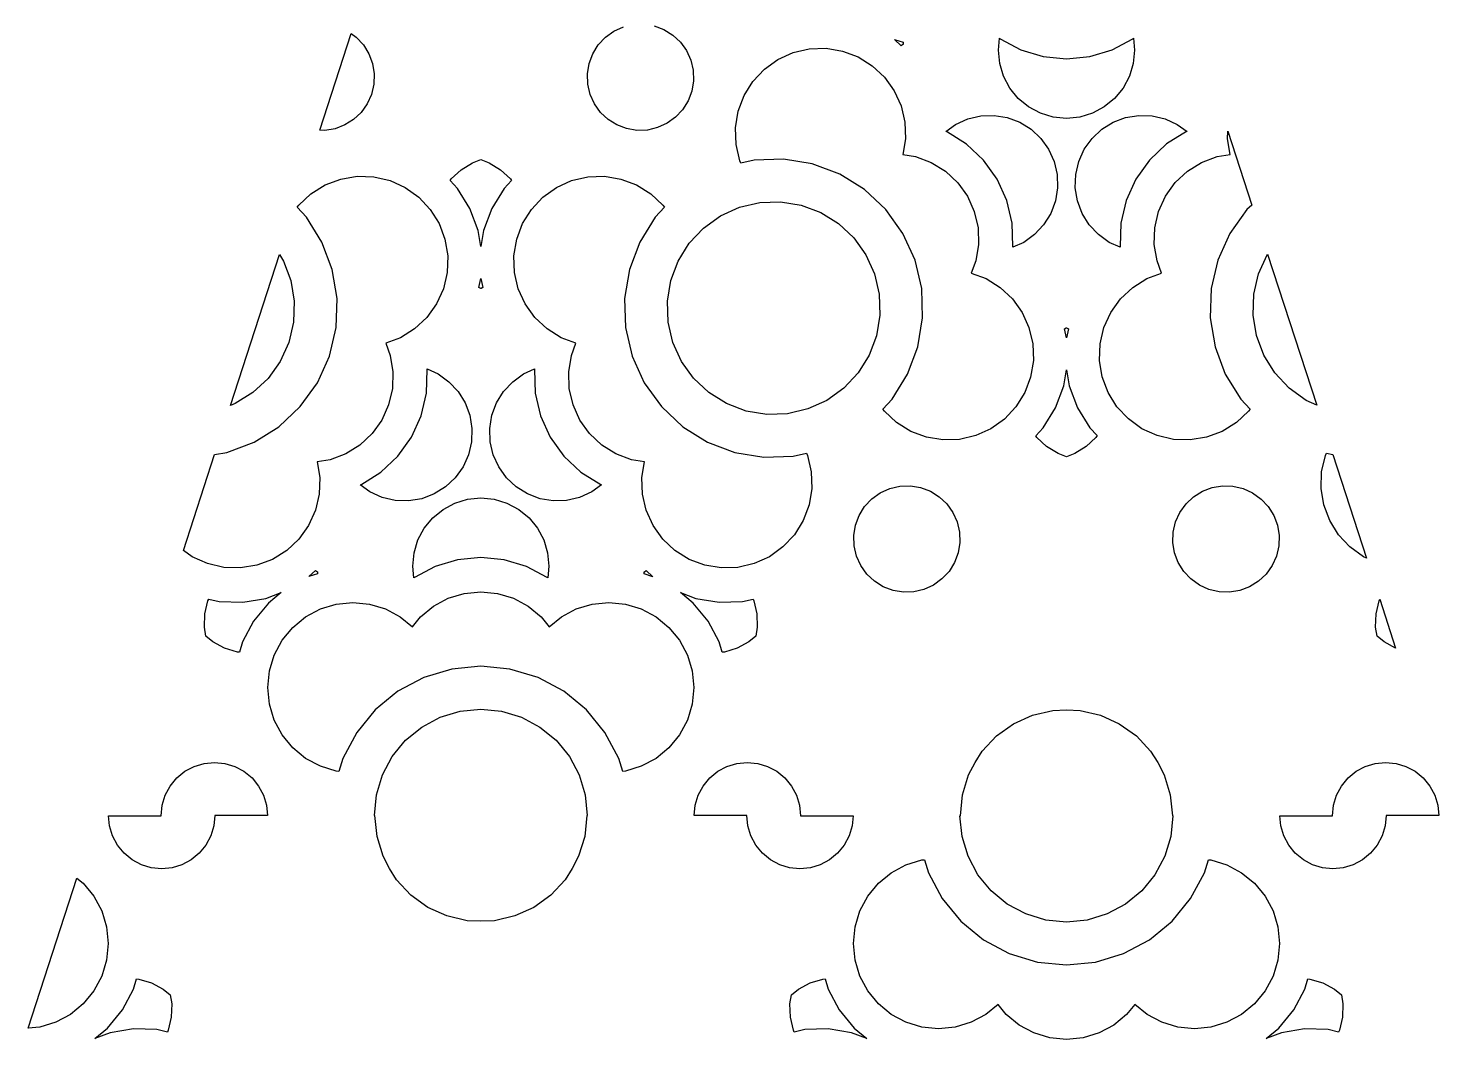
# Model space of a CAD drawing. Header units: metres. Extents: x -75 to 75, y 0 to 231.
# Drawn here: x -24.19 to 21.58, y 117.22 to 149.99 of the extents above; entities that cross this region are included whole.
import ezdxf

# ---------------------------------------------------------------- set-up
doc = ezdxf.new("R2010")
doc.units = ezdxf.units.M

msp = doc.modelspace()

# ---------------------------------------------------------------- linework, layer by layer
for p, q in [((-14.7237, 146.679), (-13.706, 149.811)), ((-13.706, 149.811), (-13.5397, 149.692)), ((-13.5397, 149.692), (-13.3083, 149.445)), ((-5.69107, 149.445), (-5.45972, 149.692)), ((-5.45972, 149.692), (-5.1814, 149.891)), ((-5.1814, 149.891), (-4.87582, 150.029)), ((-3.87503, 150.062), (-3.55844, 149.942)), ((-3.55844, 149.942), (-3.27084, 149.763)), ((-3.27084, 149.763), (-3.02383, 149.532)), ((7.29083, 149.272), (7.3291, 149.659)), ((7.3291, 149.659), (7.34592, 149.645)), ((11.6535, 149.645), (11.6703, 149.659)), ((11.6703, 149.659), (11.7086, 149.271)), ((-13.3083, 149.445), (-13.1298, 149.158)), ((-5.86966, 149.158), (-5.69107, 149.445)), ((-3.02383, 149.532), (-2.82785, 149.258)), ((-2.82785, 149.258), (-2.68811, 148.95)), ((0.63144, 149.193), (1.15735, 149.315)), ((1.15735, 149.315), (1.70065, 149.334)), ((1.70065, 149.334), (2.23352, 149.245)), ((2.23352, 149.245), (2.74088, 149.055)), ((3.91678, 149.617), (4.20322, 149.53)), ((4.13654, 149.412), (3.91678, 149.617)), ((4.19452, 149.455), (4.13654, 149.412)), ((4.19742, 149.463), (4.19452, 149.455)), ((4.20322, 149.53), (4.19742, 149.463)), ((7.33374, 148.841), (7.29083, 149.272)), ((7.34592, 149.645), (8.0162, 149.286)), ((8.0162, 149.286), (8.7439, 149.066)), ((10.2555, 149.066), (10.9832, 149.286)), ((10.9832, 149.286), (11.6535, 149.645)), ((11.7086, 149.271), (11.6663, 148.841)), ((-13.1298, 149.158), (-13.0103, 148.841)), ((-13.0103, 148.841), (-12.9558, 148.508)), ((-6.04419, 148.508), (-5.98911, 148.841)), ((-5.98911, 148.841), (-5.86966, 149.158)), ((-2.68811, 148.95), (-2.61215, 148.621)), ((-0.30209, 148.654), (0.13742, 148.969)), ((0.13742, 148.969), (0.63144, 149.193)), ((2.74088, 149.055), (3.20184, 148.768)), ((3.20184, 148.768), (3.59613, 148.398)), ((7.4584, 148.427), (7.33374, 148.841)), ((8.7439, 149.066), (9.5, 148.991)), ((9.5, 148.991), (10.2555, 149.066)), ((11.6663, 148.841), (11.541, 148.427)), ((-12.9558, 148.508), (-12.9668, 148.169)), ((-6.03201, 148.17), (-6.04419, 148.508)), ((-2.59998, 148.282), (-2.65506, 147.948)), ((-2.61215, 148.621), (-2.59998, 148.282)), ((-0.67261, 148.259), (-0.30209, 148.654)), ((3.59613, 148.398), (3.91156, 147.959)), ((7.66251, 148.044), (7.4584, 148.427)), ((11.541, 148.427), (11.3363, 148.044)), ((-13.0434, 147.841), (-13.1831, 147.533)), ((-12.9668, 148.169), (-13.0434, 147.841)), ((-5.95605, 147.841), (-6.03201, 148.17)), ((-5.81631, 147.533), (-5.95605, 147.841)), ((-2.65506, 147.948), (-2.77451, 147.632)), ((-0.95789, 147.799), (-0.67261, 148.259)), ((3.91156, 147.959), (4.1348, 147.465)), ((7.93735, 147.709), (7.66251, 148.044)), ((11.3363, 148.044), (11.0615, 147.709)), ((-13.1831, 147.533), (-13.3802, 147.257)), ((-5.62033, 147.258), (-5.81631, 147.533)), ((-2.77451, 147.632), (-2.95367, 147.344)), ((-1.14865, 147.292), (-0.95789, 147.799)), ((4.1348, 147.465), (4.2583, 146.938)), ((8.27191, 147.435), (7.93735, 147.709)), ((8.6546, 147.23), (8.27191, 147.435)), ((10.7275, 147.435), (10.3448, 147.23)), ((11.0615, 147.709), (10.7275, 147.435)), ((-13.6267, 147.027), (-13.9143, 146.848)), ((-13.3802, 147.257), (-13.6267, 147.027)), ((-5.37332, 147.027), (-5.62033, 147.258)), ((-5.08572, 146.848), (-5.37332, 147.027)), ((-3.18445, 147.098), (-3.45871, 146.902)), ((-2.95367, 147.344), (-3.18445, 147.098)), ((-1.23737, 146.758), (-1.14865, 147.292)), ((4.2583, 146.938), (4.27628, 146.396)), ((5.90329, 146.867), (6.29816, 147.046)), ((6.29816, 147.046), (6.71854, 147.145)), ((6.71854, 147.145), (7.15225, 147.16)), ((7.15225, 147.16), (7.57959, 147.089)), ((7.57959, 147.089), (7.98489, 146.936)), ((7.98489, 146.936), (8.35309, 146.707)), ((9.0686, 147.105), (8.6546, 147.23)), ((9.5, 147.063), (9.0686, 147.105)), ((9.93082, 147.105), (9.5, 147.063)), ((10.3448, 147.23), (9.93082, 147.105)), ((10.6463, 146.707), (11.0151, 146.936)), ((11.0151, 146.936), (11.4198, 147.09)), ((11.4198, 147.09), (11.8472, 147.159)), ((11.8472, 147.159), (12.2809, 147.146)), ((12.2809, 147.146), (12.7013, 147.047)), ((12.7013, 147.047), (13.0967, 146.868)), ((-14.5643, 146.674), (-14.7237, 146.679)), ((-14.2309, 146.728), (-14.5643, 146.674)), ((-13.9143, 146.848), (-14.2309, 146.728)), ((-4.76913, 146.729), (-5.08572, 146.848)), ((-4.43573, 146.673), (-4.76913, 146.729)), ((-4.09653, 146.685), (-4.43573, 146.673)), ((-3.76834, 146.762), (-4.09653, 146.685)), ((-3.45871, 146.902), (-3.76834, 146.762)), ((-1.21881, 146.216), (-1.23737, 146.758)), ((5.5867, 146.641), (5.90329, 146.867)), ((5.60815, 146.633), (5.5867, 146.641)), ((6.25351, 146.231), (5.60815, 146.633)), ((8.35309, 146.707), (8.6691, 146.411)), ((10.3303, 146.411), (10.6463, 146.707)), ((13.3918, 146.634), (12.7465, 146.232)), ((13.0967, 146.868), (13.4133, 146.642)), ((13.4133, 146.642), (13.3918, 146.634)), ((14.7243, 146.397), (14.7322, 146.652)), ((14.7322, 146.652), (15.513, 144.249)), ((-1.09647, 145.69), (-1.21881, 146.216)), ((4.27628, 146.396), (4.1922, 145.893)), ((6.80783, 145.712), (6.25351, 146.231)), ((8.6691, 146.411), (8.92075, 146.06)), ((8.92075, 146.06), (9.09991, 145.664)), ((9.90009, 145.665), (10.0787, 146.06)), ((10.0787, 146.06), (10.3303, 146.411)), ((12.7465, 146.232), (12.1916, 145.712)), ((14.8078, 145.894), (14.7243, 146.397)), ((-10.1419, 145.394), (-9.7731, 145.624)), ((-9.7731, 145.624), (-9.49942, 145.726)), ((-9.49942, 145.726), (-9.22632, 145.624)), ((-9.22632, 145.624), (-8.85754, 145.395)), ((-1.0611, 145.612), (-1.09647, 145.69)), ((-0.63144, 145.712), (-1.0611, 145.612)), ((0.31717, 145.743), (-0.63144, 145.712)), ((1.25418, 145.588), (0.31717, 145.743)), ((2.14307, 145.254), (1.25418, 145.588)), ((4.1922, 145.893), (4.60736, 145.825)), ((4.60736, 145.825), (5.1153, 145.634)), ((5.1153, 145.634), (5.57568, 145.348)), ((7.25024, 145.095), (6.80783, 145.712)), ((9.09991, 145.664), (9.19791, 145.243)), ((9.80151, 145.244), (9.90009, 145.665)), ((12.1916, 145.712), (11.7492, 145.095)), ((13.4243, 145.348), (13.8847, 145.634)), ((13.8847, 145.634), (14.3921, 145.825)), ((14.3921, 145.825), (14.8078, 145.894)), ((-14.5527, 144.905), (-14.0459, 145.095)), ((-14.0459, 145.095), (-13.5125, 145.183)), ((-13.5125, 145.183), (-12.9703, 145.167)), ((-12.9703, 145.167), (-12.4438, 145.043)), ((-10.4967, 145.044), (-10.4579, 145.098)), ((-10.4579, 145.098), (-10.1419, 145.394)), ((-8.85754, 145.395), (-8.54211, 145.099)), ((-8.54211, 145.099), (-8.50327, 145.045)), ((-6.5556, 145.044), (-6.02969, 145.166)), ((-6.02969, 145.166), (-5.48697, 145.184)), ((-5.48697, 145.184), (-4.9541, 145.096)), ((-4.9541, 145.096), (-4.44675, 144.905)), ((2.94962, 144.753), (2.14307, 145.254)), ((5.57568, 145.348), (5.97055, 144.977)), ((7.56393, 144.403), (7.25024, 145.095)), ((9.19791, 145.243), (9.2124, 144.81)), ((9.7876, 144.81), (9.80151, 145.244)), ((11.7492, 145.095), (11.4361, 144.403)), ((13.0294, 144.978), (13.4243, 145.348)), ((-15.0136, 144.618), (-14.5527, 144.905)), ((-12.4438, 145.043), (-11.9498, 144.819)), ((-11.9498, 144.819), (-11.5097, 144.504)), ((-10.2561, 144.786), (-10.4967, 145.044)), ((-9.85428, 144.142), (-10.2561, 144.786)), ((-8.7439, 144.787), (-9.14572, 144.142)), ((-8.50327, 145.045), (-8.7439, 144.787)), ((-7.4903, 144.505), (-7.0502, 144.82)), ((-7.0502, 144.82), (-6.5556, 145.044)), ((-4.44675, 144.905), (-3.98578, 144.618)), ((3.6431, 144.102), (2.94962, 144.753)), ((5.97055, 144.977), (6.2854, 144.538)), ((9.2124, 144.81), (9.14224, 144.383)), ((9.85776, 144.384), (9.7876, 144.81)), ((12.714, 144.538), (13.0294, 144.978)), ((-15.4578, 144.18), (-15.4085, 144.248)), ((-15.1557, 143.858), (-15.4578, 144.18)), ((-15.4085, 144.248), (-15.0136, 144.618)), ((-11.5097, 144.504), (-11.1398, 144.109)), ((-7.86023, 144.11), (-7.4903, 144.505)), ((-3.98578, 144.618), (-3.59149, 144.249)), ((-3.54221, 144.18), (-3.84372, 143.858)), ((-3.59149, 144.249), (-3.54221, 144.18)), ((-1.72733, 143.9), (-1.10864, 144.179)), ((-1.10864, 144.179), (-0.45111, 144.333)), ((-0.45111, 144.333), (0.22614, 144.356)), ((0.22614, 144.356), (0.8941, 144.245)), ((0.8941, 144.245), (1.52786, 144.006)), ((6.2854, 144.538), (6.50864, 144.044)), ((7.73672, 143.663), (7.56393, 144.403)), ((9.14224, 144.383), (8.98917, 143.978)), ((10.0108, 143.978), (9.85776, 144.384)), ((11.4361, 144.403), (11.2627, 143.663)), ((12.4908, 144.044), (12.714, 144.538)), ((15.513, 144.249), (15.3569, 144.103)), ((-14.6541, 143.051), (-15.1557, 143.858)), ((-11.1398, 144.109), (-10.8533, 143.648)), ((-9.58698, 143.431), (-9.85428, 144.142)), ((-9.14572, 144.142), (-9.41302, 143.431)), ((-8.14609, 143.649), (-7.86023, 144.11)), ((-3.84372, 143.858), (-4.34528, 143.052)), ((-2.27759, 143.506), (-1.72733, 143.9)), ((1.52786, 144.006), (2.10364, 143.648)), ((4.19626, 143.332), (3.6431, 144.102)), ((6.50864, 144.044), (6.63156, 143.518)), ((8.98917, 143.978), (8.76013, 143.609)), ((10.2393, 143.61), (10.0108, 143.978)), ((12.3673, 143.518), (12.4908, 144.044)), ((15.3569, 144.103), (14.8032, 143.332)), ((-10.8533, 143.648), (-10.6631, 143.142)), ((-9.5, 142.908), (-9.58698, 143.431)), ((-9.41302, 143.431), (-9.5, 142.908)), ((-8.33685, 143.143), (-8.14609, 143.649)), ((-2.7403, 143.012), (-2.27759, 143.506)), ((2.10364, 143.648), (2.59766, 143.185)), ((4.58707, 142.466), (4.19626, 143.332)), ((6.63156, 143.518), (6.64954, 142.976)), ((7.76166, 142.903), (7.73672, 143.663)), ((8.46384, 143.293), (8.11246, 143.042)), ((8.76013, 143.609), (8.46384, 143.293)), ((10.5356, 143.294), (10.2393, 143.61)), ((10.887, 143.042), (10.5356, 143.294)), ((11.2627, 143.663), (11.2378, 142.904)), ((12.3505, 142.977), (12.3673, 143.518)), ((14.8032, 143.332), (14.4124, 142.467)), ((-14.3202, 142.162), (-14.6541, 143.051)), ((-10.6631, 143.142), (-10.5744, 142.608)), ((-8.42557, 142.609), (-8.33685, 143.143)), ((-4.34528, 143.052), (-4.67984, 142.163)), ((-3.09747, 142.436), (-2.7403, 143.012)), ((2.59766, 143.185), (2.99136, 142.636)), ((6.64954, 142.976), (6.5614, 142.441)), ((8.11246, 143.042), (7.7576, 142.881)), ((7.7576, 142.881), (7.76166, 142.903)), ((11.2418, 142.881), (10.887, 143.042)), ((11.2378, 142.904), (11.2418, 142.881)), ((12.4386, 142.442), (12.3505, 142.977)), ((-17.6234, 137.754), (-16.0334, 142.648)), ((-16.0334, 142.648), (-15.9019, 142.436)), ((-15.9019, 142.436), (-15.6631, 141.801)), ((-10.5744, 142.608), (-10.5918, 142.066)), ((-8.40701, 142.066), (-8.42557, 142.609)), ((-3.33694, 141.802), (-3.09747, 142.436)), ((2.99136, 142.636), (3.27026, 142.019)), ((4.80392, 141.541), (4.58707, 142.466)), ((6.5614, 142.441), (6.41296, 142.047)), ((12.5865, 142.047), (12.4386, 142.442)), ((14.4124, 142.467), (14.1955, 141.542)), ((15.7292, 142.019), (16.0081, 142.636)), ((16.0081, 142.636), (16.028, 142.664)), ((16.028, 142.664), (17.6215, 137.76)), ((-14.1648, 141.225), (-14.3202, 142.162)), ((-10.5918, 142.066), (-10.7153, 141.54)), ((-8.28467, 141.54), (-8.40701, 142.066)), ((-4.67984, 142.163), (-4.83466, 141.226)), ((3.27026, 142.019), (3.42392, 141.36)), ((6.41296, 142.047), (6.89017, 141.868)), ((12.1093, 141.868), (12.5865, 142.047)), ((15.5749, 141.361), (15.7292, 142.019)), ((-15.6631, 141.801), (-15.5535, 141.134)), ((-10.7153, 141.54), (-10.9386, 141.046)), ((-9.56784, 141.578), (-9.5, 141.868)), ((-9.50058, 141.549), (-9.56784, 141.578)), ((-9.49362, 141.55), (-9.50058, 141.549)), ((-9.5, 141.868), (-9.43216, 141.579)), ((-9.43216, 141.579), (-9.49362, 141.55)), ((-8.06085, 141.046), (-8.28467, 141.54)), ((-3.44711, 141.135), (-3.33694, 141.802)), ((4.83466, 140.592), (4.80392, 141.541)), ((6.89017, 141.868), (7.35056, 141.582)), ((7.35056, 141.582), (7.746, 141.211)), ((11.254, 141.212), (11.6489, 141.582)), ((11.6489, 141.582), (12.1093, 141.868)), ((14.1955, 141.542), (14.1648, 140.593)), ((-15.5535, 141.134), (-15.5749, 140.457)), ((-14.1955, 140.276), (-14.1648, 141.225)), ((-10.9386, 141.046), (-11.2546, 140.606)), ((-7.746, 140.607), (-8.06085, 141.046)), ((-4.83466, 141.226), (-4.80392, 140.277)), ((-3.42392, 140.458), (-3.44711, 141.135)), ((3.42392, 141.36), (3.44711, 140.684)), ((7.746, 141.211), (8.06085, 140.772)), ((10.9386, 140.772), (11.254, 141.212)), ((15.5535, 140.684), (15.5749, 141.361)), ((-11.2546, 140.606), (-11.6489, 140.236)), ((-7.35056, 140.236), (-7.746, 140.607)), ((3.44711, 140.684), (3.33694, 140.016)), ((4.67984, 139.655), (4.83466, 140.592)), ((8.06085, 140.772), (8.28467, 140.278)), ((10.7153, 140.278), (10.9386, 140.772)), ((14.1648, 140.593), (14.3202, 139.656)), ((15.6631, 140.017), (15.5535, 140.684)), ((-15.5749, 140.457), (-15.7292, 139.799)), ((-14.4124, 139.351), (-14.1955, 140.276)), ((-11.6489, 140.236), (-12.1093, 139.95)), ((-6.89017, 139.951), (-7.35056, 140.236)), ((-4.80392, 140.277), (-4.58707, 139.352)), ((-3.27026, 139.799), (-3.42392, 140.458)), ((8.28467, 140.278), (8.40701, 139.752)), ((9.43216, 140.239), (9.49362, 140.268)), ((9.5, 139.951), (9.43216, 140.239)), ((9.49362, 140.268), (9.50058, 140.27)), ((9.56784, 140.24), (9.5, 139.951)), ((9.50058, 140.27), (9.56784, 140.24)), ((10.5918, 139.752), (10.7153, 140.278)), ((-15.7292, 139.799), (-16.0081, 139.182)), ((-12.1093, 139.95), (-12.5865, 139.771)), ((-12.5865, 139.771), (-12.4386, 139.376)), ((-6.41296, 139.771), (-6.89017, 139.951)), ((-6.5614, 139.377), (-6.41296, 139.771)), ((-2.99136, 139.182), (-3.27026, 139.799)), ((3.33694, 140.016), (3.09747, 139.382)), ((4.34528, 138.767), (4.67984, 139.655)), ((8.40701, 139.752), (8.42557, 139.21)), ((10.5744, 139.21), (10.5918, 139.752)), ((14.3202, 139.656), (14.6541, 138.767)), ((15.9019, 139.382), (15.6631, 140.017)), ((-16.0081, 139.182), (-16.4029, 138.632)), ((-14.8032, 138.487), (-14.4124, 139.351)), ((-12.4386, 139.376), (-12.3505, 138.841)), ((-6.64954, 138.842), (-6.5614, 139.377)), ((-4.58707, 139.352), (-4.19626, 138.487)), ((-2.59766, 138.633), (-2.99136, 139.182)), ((3.09747, 139.382), (2.73972, 138.806)), ((8.42557, 139.21), (8.33685, 138.675)), ((10.6631, 138.676), (10.5744, 139.21)), ((16.2597, 138.807), (15.9019, 139.382)), ((-12.3505, 138.841), (-12.3673, 138.3)), ((-11.2627, 138.155), (-11.2378, 138.914)), ((-11.2378, 138.914), (-11.2418, 138.937)), ((-11.2418, 138.937), (-10.887, 138.776)), ((-10.887, 138.776), (-10.5356, 138.524)), ((-8.46442, 138.524), (-8.11246, 138.776)), ((-8.11246, 138.776), (-7.7576, 138.937)), ((-7.7576, 138.937), (-7.76166, 138.915)), ((-7.76166, 138.915), (-7.73672, 138.155)), ((-6.63156, 138.3), (-6.64954, 138.842)), ((2.73972, 138.806), (2.27701, 138.312)), ((3.84372, 137.96), (4.34528, 138.767)), ((8.33685, 138.675), (8.14609, 138.169)), ((9.41302, 138.387), (9.5, 138.91)), ((9.5, 138.91), (9.58698, 138.387)), ((10.8533, 138.17), (10.6631, 138.676)), ((14.6541, 138.767), (15.1557, 137.961)), ((16.7218, 138.313), (16.2597, 138.807)), ((-16.4029, 138.632), (-16.8964, 138.169)), ((-15.3569, 137.715), (-14.8032, 138.487)), ((-12.3673, 138.3), (-12.4908, 137.774)), ((-10.5356, 138.524), (-10.2393, 138.208)), ((-8.76071, 138.209), (-8.46442, 138.524)), ((-6.50864, 137.774), (-6.63156, 138.3)), ((-4.19626, 138.487), (-3.6431, 137.716)), ((-2.10364, 138.17), (-2.59766, 138.633)), ((2.27701, 138.312), (1.72733, 137.918)), ((9.14572, 137.676), (9.41302, 138.387)), ((9.58698, 138.387), (9.85428, 137.676)), ((17.2756, 137.917), (16.7218, 138.313)), ((-17.4716, 137.812), (-17.6234, 137.754)), ((-16.8964, 138.169), (-17.4716, 137.812)), ((-12.4908, 137.774), (-12.714, 137.28)), ((-11.4361, 137.415), (-11.2627, 138.155)), ((-10.2393, 138.208), (-10.0108, 137.84)), ((-10.0108, 137.84), (-9.85776, 137.434)), ((-9.14224, 137.435), (-8.98917, 137.841)), ((-8.98917, 137.841), (-8.76071, 138.209)), ((-7.73672, 138.155), (-7.56393, 137.416)), ((-6.2854, 137.28), (-6.50864, 137.774)), ((-1.52786, 137.812), (-2.10364, 138.17)), ((-0.8941, 137.573), (-1.52786, 137.812)), ((1.72733, 137.918), (1.10864, 137.639)), ((3.54221, 137.638), (3.84372, 137.96)), ((8.14609, 138.169), (7.85965, 137.708)), ((11.1398, 137.709), (10.8533, 138.17)), ((15.1557, 137.961), (15.4578, 137.638)), ((17.6215, 137.76), (17.2756, 137.917)), ((-16.0504, 137.065), (-15.3569, 137.715)), ((-11.7492, 136.723), (-11.4361, 137.415)), ((-9.85776, 137.434), (-9.7876, 137.008)), ((-9.2124, 137.009), (-9.14224, 137.435)), ((-7.56393, 137.416), (-7.25024, 136.723)), ((-3.6431, 137.716), (-2.94962, 137.065)), ((-0.22614, 137.463), (-0.8941, 137.573)), ((0.45111, 137.485), (-0.22614, 137.463)), ((1.10864, 137.639), (0.45111, 137.485)), ((3.59149, 137.569), (3.54221, 137.638)), ((3.98578, 137.2), (3.59149, 137.569)), ((7.48972, 137.313), (7.0502, 136.998)), ((7.85965, 137.708), (7.48972, 137.313)), ((8.7439, 137.031), (9.14572, 137.676)), ((9.85428, 137.676), (10.2561, 137.032)), ((11.5097, 137.314), (11.1398, 137.709)), ((11.9498, 136.999), (11.5097, 137.314)), ((15.4079, 137.569), (15.0136, 137.2)), ((15.4578, 137.638), (15.4079, 137.569)), ((-16.8569, 136.564), (-16.0504, 137.065)), ((-13.03, 136.84), (-13.4243, 136.47)), ((-12.714, 137.28), (-13.03, 136.84)), ((-9.7876, 137.008), (-9.80151, 136.574)), ((-9.19791, 136.575), (-9.2124, 137.009)), ((-5.97055, 136.841), (-6.2854, 137.28)), ((-5.57568, 136.47), (-5.97055, 136.841)), ((-2.94962, 137.065), (-2.14307, 136.564)), ((4.44675, 136.913), (3.98578, 137.2)), ((4.9541, 136.722), (4.44675, 136.913)), ((7.0502, 136.998), (6.5556, 136.774)), ((8.50327, 136.773), (8.7439, 137.031)), ((10.2561, 137.032), (10.4967, 136.774)), ((12.4438, 136.775), (11.9498, 136.999)), ((14.5527, 136.913), (14.0459, 136.723)), ((15.0136, 137.2), (14.5527, 136.913)), ((-17.7452, 136.229), (-16.8569, 136.564)), ((-13.4243, 136.47), (-13.8847, 136.184)), ((-12.1916, 136.106), (-11.7492, 136.723)), ((-9.80151, 136.574), (-9.90009, 136.153)), ((-9.09991, 136.154), (-9.19791, 136.575)), ((-7.25024, 136.723), (-6.80783, 136.106)), ((-5.1153, 136.185), (-5.57568, 136.47)), ((-2.14307, 136.564), (-1.25418, 136.23)), ((5.48697, 136.634), (4.9541, 136.722)), ((6.02969, 136.652), (5.48697, 136.634)), ((6.5556, 136.774), (6.02969, 136.652)), ((8.54211, 136.719), (8.50327, 136.773)), ((8.85754, 136.423), (8.54211, 136.719)), ((9.22632, 136.194), (8.85754, 136.423)), ((10.1419, 136.424), (9.7731, 136.194)), ((10.4573, 136.719), (10.1419, 136.424)), ((10.4967, 136.774), (10.4573, 136.719)), ((12.9703, 136.651), (12.4438, 136.775)), ((13.5125, 136.635), (12.9703, 136.651)), ((14.0459, 136.723), (13.5125, 136.635)), ((-19.1504, 133.055), (-18.1401, 136.164)), ((-18.1401, 136.164), (-17.7452, 136.229)), ((-14.3921, 135.993), (-14.8078, 135.924)), ((-14.8078, 135.924), (-14.7243, 135.422)), ((-13.8847, 136.184), (-14.3921, 135.993)), ((-12.7465, 135.586), (-12.1916, 136.106)), ((-9.90009, 136.153), (-10.0787, 135.758)), ((-8.92075, 135.758), (-9.09991, 136.154)), ((-6.80783, 136.106), (-6.25351, 135.587)), ((-4.60736, 135.993), (-5.1153, 136.185)), ((-4.1922, 135.925), (-4.60736, 135.993)), ((-4.27628, 135.422), (-4.1922, 135.925)), ((-1.25418, 136.23), (-0.31717, 136.075)), ((-0.31717, 136.075), (0.63144, 136.106)), ((0.63144, 136.106), (1.0611, 136.207)), ((1.0611, 136.207), (1.09647, 136.128)), ((1.09647, 136.128), (1.21881, 135.602)), ((9.49942, 136.092), (9.22632, 136.194)), ((9.7731, 136.194), (9.49942, 136.092)), ((17.78, 135.602), (17.9035, 136.128)), ((17.9035, 136.128), (17.9389, 136.206)), ((17.9389, 136.206), (18.142, 136.158)), ((18.142, 136.158), (19.2312, 132.806)), ((-13.3918, 135.184), (-12.7465, 135.586)), ((-10.0787, 135.758), (-10.3309, 135.406)), ((-8.6691, 135.407), (-8.92075, 135.758)), ((-6.25351, 135.587), (-5.60815, 135.185)), ((1.21881, 135.602), (1.23737, 135.06)), ((17.7626, 135.059), (17.78, 135.602)), ((-14.7243, 135.422), (-14.7411, 134.88)), ((-13.4133, 135.176), (-13.3918, 135.184)), ((-13.0967, 134.95), (-13.4133, 135.176)), ((-10.6463, 135.111), (-11.0151, 134.882)), ((-10.3309, 135.406), (-10.6463, 135.111)), ((-8.35309, 135.111), (-8.6691, 135.407)), ((-7.98489, 134.882), (-8.35309, 135.111)), ((-5.5867, 135.177), (-5.90329, 134.951)), ((-5.60815, 135.185), (-5.5867, 135.177)), ((-4.2583, 134.881), (-4.27628, 135.422)), ((1.23737, 135.06), (1.14865, 134.526)), ((3.45871, 134.916), (3.76834, 135.056)), ((3.76834, 135.056), (4.09653, 135.133)), ((4.09653, 135.133), (4.43573, 135.145)), ((4.43573, 135.145), (4.76913, 135.089)), ((4.76913, 135.089), (5.08572, 134.97)), ((13.9143, 134.97), (14.2309, 135.09)), ((14.2309, 135.09), (14.5643, 135.144)), ((14.5643, 135.144), (14.9035, 135.134)), ((14.9035, 135.134), (15.2311, 135.057)), ((15.2311, 135.057), (15.5372, 134.918)), ((17.8513, 134.526), (17.7626, 135.059)), ((-14.7411, 134.88), (-14.8646, 134.353)), ((-12.7013, 134.772), (-13.0967, 134.95)), ((-12.2809, 134.672), (-12.7013, 134.772)), ((-11.8472, 134.658), (-12.2809, 134.672)), ((-11.4198, 134.729), (-11.8472, 134.658)), ((-11.0151, 134.882), (-11.4198, 134.729)), ((-10.7275, 134.383), (-10.3448, 134.588)), ((-10.3448, 134.588), (-9.93082, 134.713)), ((-9.93082, 134.713), (-9.5, 134.755)), ((-9.5, 134.755), (-9.0686, 134.714)), ((-9.0686, 134.714), (-8.6546, 134.588)), ((-8.6546, 134.588), (-8.27191, 134.383)), ((-7.57959, 134.729), (-7.98489, 134.882)), ((-7.15225, 134.658), (-7.57959, 134.729)), ((-6.71854, 134.674), (-7.15225, 134.658)), ((-6.29816, 134.772), (-6.71854, 134.674)), ((-5.90329, 134.951), (-6.29816, 134.772)), ((-4.1348, 134.353), (-4.2583, 134.881)), ((2.95309, 134.473), (3.18387, 134.72)), ((3.18387, 134.72), (3.45871, 134.916)), ((5.08572, 134.97), (5.37332, 134.791)), ((5.37332, 134.791), (5.62033, 134.56)), ((5.62033, 134.56), (5.81631, 134.285)), ((13.1831, 134.286), (13.3797, 134.56)), ((13.3797, 134.56), (13.6267, 134.791)), ((13.6267, 134.791), (13.9143, 134.97)), ((15.5372, 134.918), (15.8156, 134.719)), ((15.8156, 134.719), (16.0469, 134.473)), ((-14.8646, 134.353), (-15.0884, 133.859)), ((-11.3369, 133.774), (-11.0621, 134.109)), ((-11.0621, 134.109), (-10.7275, 134.383)), ((-8.27191, 134.383), (-7.93735, 134.109)), ((-7.93735, 134.109), (-7.66251, 133.774)), ((-3.91156, 133.859), (-4.1348, 134.353)), ((1.14865, 134.526), (0.95789, 134.019)), ((2.65506, 133.869), (2.77451, 134.186)), ((2.77451, 134.186), (2.95309, 134.473)), ((5.81631, 134.285), (5.95605, 133.977)), ((13.0434, 133.977), (13.1831, 134.286)), ((16.0469, 134.473), (16.2255, 134.185)), ((16.2255, 134.185), (16.3449, 133.869)), ((18.0415, 134.019), (17.8513, 134.526)), ((-15.0884, 133.859), (-15.4039, 133.419)), ((-11.541, 133.392), (-11.3369, 133.774)), ((-7.66251, 133.774), (-7.4584, 133.392)), ((-3.59613, 133.42), (-3.91156, 133.859)), ((0.95789, 134.019), (0.67203, 133.559)), ((2.59998, 133.536), (2.65506, 133.869)), ((5.95605, 133.977), (6.03201, 133.648)), ((6.03201, 133.648), (6.04419, 133.31)), ((12.9558, 133.31), (12.9668, 133.649)), ((12.9668, 133.649), (13.0434, 133.977)), ((16.3449, 133.869), (16.3994, 133.535)), ((18.3274, 133.559), (18.0415, 134.019)), ((-15.4039, 133.419), (-15.7982, 133.049)), ((-11.6663, 132.978), (-11.541, 133.392)), ((-7.4584, 133.392), (-7.33374, 132.978)), ((-3.20184, 133.05), (-3.59613, 133.42)), ((0.67203, 133.559), (0.30151, 133.164)), ((2.61215, 133.197), (2.59998, 133.536)), ((2.68811, 132.868), (2.61215, 133.197)), ((6.04419, 133.31), (5.98911, 132.976)), ((13.0103, 132.977), (12.9558, 133.31)), ((16.3884, 133.196), (16.3119, 132.868)), ((16.3994, 133.535), (16.3884, 133.196)), ((18.6973, 133.164), (18.3274, 133.559)), ((-18.862, 132.848), (-19.1504, 133.055)), ((-18.368, 132.624), (-18.862, 132.848)), ((-16.2591, 132.762), (-16.7659, 132.572)), ((-15.7982, 133.049), (-16.2591, 132.762)), ((-11.7086, 132.547), (-11.6663, 132.978)), ((-10.2555, 132.752), (-10.9832, 132.532)), ((-9.5, 132.827), (-10.2555, 132.752)), ((-8.7439, 132.752), (-9.5, 132.827)), ((-8.0162, 132.532), (-8.7439, 132.752)), ((-7.33374, 132.978), (-7.29083, 132.546)), ((-2.74088, 132.763), (-3.20184, 133.05)), ((-2.23352, 132.573), (-2.74088, 132.763)), ((-0.13742, 132.849), (-0.63144, 132.625)), ((0.30151, 133.164), (-0.13742, 132.849)), ((2.82785, 132.56), (2.68811, 132.868)), ((5.98911, 132.976), (5.86966, 132.66)), ((13.1298, 132.66), (13.0103, 132.977)), ((16.3119, 132.868), (16.1716, 132.559)), ((19.138, 132.848), (18.6973, 133.164)), ((19.2312, 132.806), (19.138, 132.848)), ((-17.8421, 132.501), (-18.368, 132.624)), ((-17.2993, 132.484), (-17.8421, 132.501)), ((-16.7659, 132.572), (-17.2993, 132.484)), ((-15.0809, 132.202), (-14.8629, 132.406)), ((-14.7962, 132.288), (-15.0809, 132.202)), ((-14.8629, 132.406), (-14.8043, 132.362)), ((-14.8043, 132.362), (-14.8026, 132.355)), ((-14.8026, 132.355), (-14.7962, 132.288)), ((-11.6703, 132.159), (-11.7086, 132.547)), ((-10.9832, 132.532), (-11.6535, 132.173)), ((-7.34592, 132.173), (-8.0162, 132.532)), ((-7.29083, 132.546), (-7.3291, 132.159)), ((-4.20322, 132.288), (-4.19742, 132.355)), ((-3.91678, 132.201), (-4.20322, 132.288)), ((-4.19742, 132.355), (-4.19452, 132.363)), ((-4.19452, 132.363), (-4.13654, 132.406)), ((-4.13654, 132.406), (-3.91678, 132.201)), ((-1.70065, 132.484), (-2.23352, 132.573)), ((-1.15735, 132.503), (-1.70065, 132.484)), ((-0.63144, 132.625), (-1.15735, 132.503)), ((3.02383, 132.286), (2.82785, 132.56)), ((3.27084, 132.055), (3.02383, 132.286)), ((5.69049, 132.372), (5.45914, 132.126)), ((5.86966, 132.66), (5.69049, 132.372)), ((13.3083, 132.373), (13.1298, 132.66)), ((13.5397, 132.126), (13.3083, 132.373)), ((15.975, 132.285), (15.7286, 132.054)), ((16.1716, 132.559), (15.975, 132.285)), ((-11.6535, 132.173), (-11.6703, 132.159)), ((-7.3291, 132.159), (-7.34592, 132.173)), ((3.55844, 131.876), (3.27084, 132.055)), ((3.87503, 131.756), (3.55844, 131.876)), ((5.1814, 131.927), (4.87582, 131.789)), ((5.45914, 132.126), (5.1814, 131.927)), ((13.8169, 131.928), (13.5397, 132.126)), ((14.1242, 131.789), (13.8169, 131.928)), ((15.4416, 131.876), (15.125, 131.756)), ((15.7286, 132.054), (15.4416, 131.876)), ((-18.4561, 130.995), (-18.3575, 131.415)), ((-18.3575, 131.415), (-18.3297, 131.477)), ((-18.3297, 131.477), (-17.9865, 131.397)), ((-17.9865, 131.397), (-17.2269, 131.372)), ((-17.2269, 131.372), (-16.4771, 131.496)), ((-16.4771, 131.496), (-15.9796, 131.683)), ((-15.9796, 131.683), (-16.3907, 131.346)), ((-14.1885, 131.313), (-13.6493, 131.367)), ((-13.6493, 131.367), (-13.11, 131.314)), ((-11.0342, 131.247), (-10.5565, 131.502)), ((-10.5565, 131.502), (-10.0387, 131.659)), ((-10.0387, 131.659), (-9.5, 131.712)), ((-9.5, 131.712), (-8.96075, 131.66)), ((-8.96075, 131.66), (-8.44296, 131.502)), ((-8.44296, 131.502), (-7.96518, 131.247)), ((-5.88937, 131.313), (-5.35013, 131.367)), ((-5.35013, 131.367), (-4.81088, 131.314)), ((-2.60867, 131.346), (-3.02151, 131.684)), ((-3.02151, 131.684), (-2.52228, 131.497)), ((-2.52228, 131.497), (-1.77255, 131.373)), ((-1.77255, 131.373), (-1.01297, 131.397)), ((-1.01297, 131.397), (-0.66971, 131.477)), ((-0.66971, 131.477), (-0.64188, 131.415)), ((-0.64188, 131.415), (-0.54446, 130.996)), ((4.20844, 131.701), (3.87503, 131.756)), ((4.54764, 131.712), (4.20844, 131.701)), ((4.87582, 131.789), (4.54764, 131.712)), ((14.4524, 131.712), (14.1242, 131.789)), ((14.7916, 131.701), (14.4524, 131.712)), ((15.125, 131.756), (14.7916, 131.701)), ((19.5439, 130.995), (19.6425, 131.415)), ((19.6425, 131.415), (19.6661, 131.467)), ((19.6661, 131.467), (20.1798, 129.886)), ((-18.47, 130.561), (-18.4561, 130.995)), ((-16.3907, 131.346), (-16.872, 130.758)), ((-15.6028, 130.557), (-15.1847, 130.901)), ((-15.1847, 130.901), (-14.7057, 131.157)), ((-14.7057, 131.157), (-14.1885, 131.313)), ((-13.11, 131.314), (-12.5917, 131.157)), ((-12.5917, 131.157), (-12.1139, 130.901)), ((-12.1139, 130.901), (-11.7202, 130.578)), ((-11.7202, 130.578), (-11.4535, 130.903)), ((-11.4535, 130.903), (-11.0342, 131.247)), ((-7.96518, 131.247), (-7.54596, 130.903)), ((-7.54596, 130.903), (-7.27924, 130.578)), ((-7.27924, 130.578), (-6.88553, 130.901)), ((-6.88553, 130.901), (-6.40775, 131.157)), ((-6.40775, 131.157), (-5.88937, 131.313)), ((-4.81088, 131.314), (-4.29367, 131.157)), ((-4.29367, 131.157), (-3.81473, 130.901)), ((-3.81473, 130.901), (-3.39667, 130.557)), ((-2.12741, 130.758), (-2.60867, 131.346)), ((-0.54446, 130.996), (-0.52939, 130.561)), ((19.53, 130.561), (19.5439, 130.995)), ((-18.4225, 130.273), (-18.47, 130.561)), ((-16.872, 130.758), (-17.2303, 130.088)), ((-15.946, 130.139), (-15.6028, 130.557)), ((-3.39667, 130.557), (-3.05341, 130.139)), ((-1.76907, 130.088), (-2.12741, 130.758)), ((-0.52939, 130.561), (-0.57693, 130.273)), ((19.5775, 130.273), (19.53, 130.561)), ((-18.1969, 130.088), (-18.4225, 130.273)), ((-17.8137, 129.883), (-18.1969, 130.088)), ((-17.2303, 130.088), (-17.333, 129.751)), ((-16.2017, 129.661), (-15.946, 130.139)), ((-3.05341, 130.139), (-2.7977, 129.661)), ((-1.66644, 129.751), (-1.76907, 130.088)), ((-0.80249, 130.088), (-1.18576, 129.883)), ((-0.57693, 130.273), (-0.80249, 130.088)), ((19.8031, 130.088), (19.5775, 130.273)), ((20.1798, 129.886), (19.8031, 130.088)), ((-17.4002, 129.757), (-17.8137, 129.883)), ((-17.333, 129.751), (-17.4002, 129.757)), ((-16.3589, 129.144), (-16.2017, 129.661)), ((-2.7977, 129.661), (-2.64114, 129.144)), ((-1.59918, 129.758), (-1.66644, 129.751)), ((-1.18576, 129.883), (-1.59918, 129.758)), ((-16.4116, 128.605), (-16.3589, 129.144)), ((-10.444, 129.206), (-11.3543, 128.931)), ((-9.5, 129.3), (-10.444, 129.206)), ((-8.55545, 129.206), (-9.5, 129.3)), ((-7.64511, 128.931), (-8.55545, 129.206)), ((-2.64114, 129.144), (-2.5878, 128.604)), ((-16.3583, 128.065), (-16.4116, 128.605)), ((-11.3543, 128.931), (-12.1916, 128.483)), ((-6.80783, 128.483), (-7.64511, 128.931)), ((-2.5878, 128.604), (-2.64056, 128.065)), ((-12.1916, 128.483), (-12.9257, 127.881)), ((-6.07376, 127.881), (-6.80783, 128.483)), ((-16.2017, 127.547), (-16.3583, 128.065)), ((-12.9257, 127.881), (-13.5275, 127.147)), ((-10.8209, 127.646), (-10.1732, 127.842)), ((-10.1732, 127.842), (-9.5, 127.909)), ((-9.5, 127.909), (-8.82623, 127.842)), ((-8.82623, 127.842), (-8.17856, 127.646)), ((-5.47189, 127.147), (-6.07376, 127.881)), ((-2.64056, 128.065), (-2.7977, 127.547)), ((7.78485, 127.433), (8.39948, 127.71)), ((8.39948, 127.71), (9.05759, 127.863)), ((9.05759, 127.863), (9.5, 127.878)), ((9.5, 127.878), (9.94183, 127.864)), ((9.94183, 127.864), (10.5999, 127.71)), ((10.5999, 127.71), (11.2151, 127.432)), ((-15.946, 127.07), (-16.2017, 127.547)), ((-11.9423, 126.897), (-11.4187, 127.326)), ((-11.4187, 127.326), (-10.8209, 127.646)), ((-8.17856, 127.646), (-7.58075, 127.326)), ((-7.58075, 127.326), (-7.05716, 126.897)), ((-2.7977, 127.547), (-3.05399, 127.069)), ((7.23111, 127.035), (7.78485, 127.433)), ((11.2151, 127.432), (11.7689, 127.035)), ((-15.6028, 126.652), (-15.946, 127.07)), ((-13.5275, 127.147), (-13.9757, 126.309)), ((-12.3719, 126.373), (-11.9423, 126.897)), ((-7.05716, 126.897), (-6.6275, 126.373)), ((-5.02368, 126.309), (-5.47189, 127.147)), ((-3.05399, 127.069), (-3.39725, 126.651)), ((6.7684, 126.541), (7.23111, 127.035)), ((11.7689, 127.035), (12.2316, 126.541)), ((-15.1847, 126.308), (-15.6028, 126.652)), ((-12.6908, 125.776), (-12.3719, 126.373)), ((-6.6275, 126.373), (-6.30859, 125.776)), ((-3.39725, 126.651), (-3.81473, 126.308)), ((6.53705, 126.17), (6.7684, 126.541)), ((12.2316, 126.541), (12.4624, 126.17)), ((-19.3647, 125.674), (-19.1032, 125.889)), ((-19.1032, 125.889), (-18.804, 126.048)), ((-18.804, 126.048), (-18.481, 126.146)), ((-18.481, 126.146), (-18.1447, 126.18)), ((-18.1447, 126.18), (-17.8079, 126.147)), ((-17.8079, 126.147), (-17.4849, 126.048)), ((-17.4849, 126.048), (-17.1857, 125.889)), ((-17.1857, 125.889), (-16.9242, 125.674)), ((-14.7057, 126.052), (-15.1847, 126.308)), ((-14.1885, 125.895), (-14.7057, 126.052)), ((-14.1033, 125.887), (-14.1885, 125.895)), ((-13.9757, 126.309), (-14.1033, 125.887)), ((-4.89612, 125.887), (-5.02368, 126.309)), ((-4.81088, 125.895), (-4.89612, 125.887)), ((-4.29367, 126.052), (-4.81088, 125.895)), ((-3.81473, 126.308), (-4.29367, 126.052)), ((-2.07523, 125.674), (-1.81372, 125.889)), ((-1.81372, 125.889), (-1.51453, 126.048)), ((-1.51453, 126.048), (-1.19156, 126.146)), ((-1.19156, 126.146), (-0.85467, 126.18)), ((-0.85467, 126.18), (-0.51837, 126.147)), ((-0.51837, 126.147), (-0.1954, 126.048)), ((-0.1954, 126.048), (0.10321, 125.889)), ((0.10321, 125.889), (0.36472, 125.674)), ((6.32715, 125.776), (6.53705, 126.17)), ((12.4624, 126.17), (12.6729, 125.776)), ((18.6353, 125.674), (18.8968, 125.889)), ((18.8968, 125.889), (19.196, 126.048)), ((19.196, 126.048), (19.519, 126.146)), ((19.519, 126.146), (19.8553, 126.18)), ((19.8553, 126.18), (20.1921, 126.147)), ((20.1921, 126.147), (20.5151, 126.048)), ((20.5151, 126.048), (20.8143, 125.889)), ((20.8143, 125.889), (21.0758, 125.674)), ((-19.7387, 125.114), (-19.5793, 125.413)), ((-19.5793, 125.413), (-19.3647, 125.674)), ((-16.9242, 125.674), (-16.7097, 125.413)), ((-16.7097, 125.413), (-16.5502, 125.114)), ((-12.8874, 125.129), (-12.6908, 125.776)), ((-6.30859, 125.776), (-6.11261, 125.129)), ((-2.44922, 125.114), (-2.28976, 125.413)), ((-2.28976, 125.413), (-2.07523, 125.674)), ((0.36472, 125.674), (0.57925, 125.413)), ((0.57925, 125.413), (0.73871, 125.114)), ((6.13058, 125.129), (6.32715, 125.776)), ((12.6729, 125.776), (12.8688, 125.129)), ((18.2613, 125.114), (18.4207, 125.413)), ((18.4207, 125.413), (18.6353, 125.674)), ((21.0758, 125.674), (21.2903, 125.413)), ((21.2903, 125.413), (21.4498, 125.114)), ((-19.8367, 124.791), (-19.7387, 125.114)), ((-16.5502, 125.114), (-16.4528, 124.791)), ((-12.9535, 124.458), (-12.8874, 125.129)), ((-6.11261, 125.129), (-6.04593, 124.458)), ((-2.54721, 124.791), (-2.44922, 125.114)), ((0.73871, 125.114), (0.83612, 124.791)), ((6.0639, 124.451), (6.13058, 125.129)), ((12.8688, 125.129), (12.9361, 124.451)), ((18.1633, 124.791), (18.2613, 125.114)), ((21.4498, 125.114), (21.5472, 124.791)), ((-19.8698, 124.451), (-19.8367, 124.791)), ((-16.4528, 124.791), (-16.4197, 124.458)), ((-2.57968, 124.458), (-2.54721, 124.791)), ((0.83612, 124.791), (0.86975, 124.451)), ((18.1302, 124.451), (18.1633, 124.791)), ((21.5472, 124.791), (21.5803, 124.458)), ((-21.5472, 124.118), (-21.5803, 124.451)), ((-21.5803, 124.451), (-19.8698, 124.451)), ((-21.4498, 123.795), (-21.5472, 124.118)), ((-18.1633, 124.118), (-18.2613, 123.795)), ((-18.1302, 124.458), (-18.1633, 124.118)), ((-16.4197, 124.458), (-18.1302, 124.458)), ((-12.9361, 124.458), (-12.9535, 124.458)), ((-12.8688, 123.78), (-12.9361, 124.458)), ((-6.0639, 124.458), (-6.13058, 123.78)), ((-6.04593, 124.458), (-6.0639, 124.458)), ((-0.86975, 124.458), (-2.57968, 124.458)), ((-0.83612, 124.118), (-0.86975, 124.458)), ((-0.73871, 123.795), (-0.83612, 124.118)), ((0.86975, 124.451), (2.57968, 124.451)), ((2.54721, 124.118), (2.44922, 123.795)), ((2.57968, 124.451), (2.54721, 124.118)), ((6.11261, 123.78), (6.04593, 124.451)), ((6.04593, 124.451), (6.0639, 124.451)), ((12.9535, 124.451), (12.8874, 123.78)), ((12.9361, 124.451), (12.9535, 124.451)), ((16.4528, 124.118), (16.4197, 124.451)), ((16.4197, 124.451), (18.1302, 124.451)), ((16.5502, 123.795), (16.4528, 124.118)), ((19.8367, 124.118), (19.7387, 123.795)), ((19.8698, 124.458), (19.8367, 124.118)), ((21.5803, 124.458), (19.8698, 124.458)), ((-21.2903, 123.496), (-21.4498, 123.795)), ((-18.2613, 123.795), (-18.4213, 123.495)), ((-12.6729, 123.133), (-12.8688, 123.78)), ((-6.13058, 123.78), (-6.32715, 123.133)), ((-0.57925, 123.496), (-0.73871, 123.795)), ((2.44922, 123.795), (2.28918, 123.495)), ((6.30859, 123.133), (6.11261, 123.78)), ((12.8874, 123.78), (12.6908, 123.133)), ((16.7097, 123.496), (16.5502, 123.795)), ((19.7387, 123.795), (19.5787, 123.495)), ((-21.0758, 123.235), (-21.2903, 123.496)), ((-20.8143, 123.02), (-21.0758, 123.235)), ((-18.6359, 123.234), (-18.8968, 123.02)), ((-18.4213, 123.495), (-18.6359, 123.234)), ((-12.4624, 122.739), (-12.6729, 123.133)), ((-6.32715, 123.133), (-6.53705, 122.739)), ((-0.36472, 123.235), (-0.57925, 123.496)), ((-0.10321, 123.02), (-0.36472, 123.235)), ((2.07465, 123.234), (1.81372, 123.02)), ((2.28918, 123.495), (2.07465, 123.234)), ((6.6275, 122.536), (6.30859, 123.133)), ((12.6908, 123.133), (12.3713, 122.535)), ((16.9242, 123.235), (16.7097, 123.496)), ((17.1857, 123.02), (16.9242, 123.235)), ((19.3641, 123.234), (19.1032, 123.02)), ((19.5787, 123.495), (19.3641, 123.234)), ((-20.5151, 122.861), (-20.8143, 123.02)), ((-20.1921, 122.762), (-20.5151, 122.861)), ((-19.8553, 122.73), (-20.1921, 122.762)), ((-19.519, 122.763), (-19.8553, 122.73)), ((-19.196, 122.861), (-19.519, 122.763)), ((-18.8968, 123.02), (-19.196, 122.861)), ((-12.2316, 122.368), (-12.4624, 122.739)), ((-6.53705, 122.739), (-6.76898, 122.367)), ((0.1954, 122.861), (-0.10321, 123.02)), ((0.51837, 122.762), (0.1954, 122.861)), ((0.85467, 122.73), (0.51837, 122.762)), ((1.19156, 122.763), (0.85467, 122.73)), ((1.51453, 122.861), (1.19156, 122.763)), ((1.81372, 123.02), (1.51453, 122.861)), ((3.81473, 122.601), (4.29367, 122.857)), ((4.29367, 122.857), (4.81088, 123.014)), ((4.81088, 123.014), (4.89612, 123.022)), ((4.89612, 123.022), (5.02368, 122.6)), ((13.9757, 122.6), (14.1033, 123.022)), ((14.1033, 123.022), (14.1885, 123.014)), ((14.1885, 123.014), (14.7057, 122.857)), ((14.7057, 122.857), (15.1847, 122.601)), ((17.4849, 122.861), (17.1857, 123.02)), ((17.8079, 122.762), (17.4849, 122.861)), ((18.1447, 122.73), (17.8079, 122.762)), ((18.481, 122.763), (18.1447, 122.73)), ((18.804, 122.861), (18.481, 122.763)), ((19.1032, 123.02), (18.804, 122.861)), ((-24.1853, 117.559), (-22.6035, 122.427)), ((-22.6035, 122.427), (-22.3972, 122.258)), ((-22.3972, 122.258), (-22.054, 121.839)), ((-11.7689, 121.874), (-12.2316, 122.368)), ((-6.76898, 122.367), (-7.23169, 121.873)), ((3.05341, 121.839), (3.39667, 122.258)), ((3.39667, 122.258), (3.81473, 122.601)), ((5.02368, 122.6), (5.47189, 121.762)), ((7.05716, 122.012), (6.6275, 122.536)), ((12.3713, 122.535), (11.9417, 122.011)), ((13.5275, 121.762), (13.9757, 122.6)), ((15.1847, 122.601), (15.6028, 122.258)), ((15.6028, 122.258), (15.946, 121.839)), ((-22.054, 121.839), (-21.7983, 121.362)), ((-11.2151, 121.477), (-11.7689, 121.874)), ((-7.23169, 121.873), (-7.78485, 121.477)), ((2.7977, 121.362), (3.05341, 121.839)), ((5.47189, 121.762), (6.07376, 121.028)), ((7.58075, 121.583), (7.05716, 122.012)), ((11.9417, 122.011), (11.4187, 121.583)), ((12.9257, 121.028), (13.5275, 121.762)), ((15.946, 121.839), (16.2017, 121.362)), ((-21.7983, 121.362), (-21.6417, 120.844)), ((-10.5999, 121.199), (-11.2151, 121.477)), ((-7.78485, 121.477), (-8.39948, 121.199)), ((2.64056, 120.844), (2.7977, 121.362)), ((8.17856, 121.263), (7.58075, 121.583)), ((11.4187, 121.583), (10.8209, 121.263)), ((16.2017, 121.362), (16.3583, 120.844)), ((-21.6417, 120.844), (-21.5884, 120.304)), ((-9.94183, 121.045), (-10.5999, 121.199)), ((-9.5, 121.031), (-9.94183, 121.045)), ((-9.05759, 121.046), (-9.5, 121.031)), ((-8.39948, 121.199), (-9.05759, 121.046)), ((2.5878, 120.305), (2.64056, 120.844)), ((6.07376, 121.028), (6.80783, 120.426)), ((8.82623, 121.067), (8.17856, 121.263)), ((9.5, 121), (8.82623, 121.067)), ((10.1732, 121.067), (9.5, 121)), ((10.8209, 121.263), (10.1732, 121.067)), ((12.1916, 120.426), (12.9257, 121.028)), ((16.3583, 120.844), (16.4116, 120.304)), ((6.80783, 120.426), (7.64511, 119.978)), ((11.3543, 119.978), (12.1916, 120.426)), ((-21.5884, 120.304), (-21.6411, 119.765)), ((2.64114, 119.765), (2.5878, 120.305)), ((7.64511, 119.978), (8.55545, 119.703)), ((10.444, 119.703), (11.3543, 119.978)), ((16.4116, 120.304), (16.3589, 119.765)), ((-21.6411, 119.765), (-21.7983, 119.248)), ((2.7977, 119.248), (2.64114, 119.765)), ((8.55545, 119.703), (9.5, 119.609)), ((9.5, 119.609), (10.444, 119.703)), ((16.3589, 119.765), (16.2017, 119.248)), ((-21.7983, 119.248), (-22.0546, 118.769)), ((-20.7697, 118.821), (-20.667, 119.158)), ((-20.667, 119.158), (-20.5998, 119.152)), ((-20.5998, 119.152), (-20.1863, 119.026)), ((-20.1863, 119.026), (-19.8031, 118.821)), ((0.80249, 118.821), (1.18576, 119.026)), ((1.18576, 119.026), (1.59918, 119.151)), ((1.59918, 119.151), (1.66644, 119.158)), ((1.66644, 119.158), (1.76907, 118.821)), ((3.05341, 118.77), (2.7977, 119.248)), ((16.2017, 119.248), (15.9454, 118.769)), ((17.2303, 118.821), (17.333, 119.158)), ((17.333, 119.158), (17.4002, 119.152)), ((17.4002, 119.152), (17.8137, 119.026)), ((17.8137, 119.026), (18.1969, 118.821)), ((-22.0546, 118.769), (-22.3978, 118.351)), ((-21.128, 118.151), (-20.7697, 118.821)), ((-19.8031, 118.821), (-19.5775, 118.636)), ((-19.5775, 118.636), (-19.53, 118.348)), ((0.52939, 118.348), (0.57693, 118.636)), ((0.57693, 118.636), (0.80249, 118.821)), ((1.76907, 118.821), (2.12741, 118.151)), ((3.39667, 118.352), (3.05341, 118.77)), ((15.9454, 118.769), (15.6022, 118.351)), ((16.872, 118.151), (17.2303, 118.821)), ((18.1969, 118.821), (18.4225, 118.636)), ((18.4225, 118.636), (18.47, 118.348)), ((-22.3978, 118.351), (-22.8153, 118.008)), ((-21.6093, 117.563), (-21.128, 118.151)), ((-19.53, 118.348), (-19.5439, 117.914)), ((0.54446, 117.913), (0.52939, 118.348)), ((2.12741, 118.151), (2.60867, 117.563)), ((3.81473, 118.008), (3.39667, 118.352)), ((7.27924, 118.331), (6.88553, 118.008)), ((7.54596, 118.006), (7.27924, 118.331)), ((11.7202, 118.331), (11.4529, 118.006)), ((12.1139, 118.008), (11.7202, 118.331)), ((15.6022, 118.351), (15.1847, 118.008)), ((16.3907, 117.563), (16.872, 118.151)), ((18.47, 118.348), (18.4561, 117.914)), ((-23.2943, 117.752), (-23.8115, 117.596)), ((-22.8153, 118.008), (-23.2943, 117.752)), ((-19.5439, 117.914), (-19.6425, 117.494)), ((0.64188, 117.494), (0.54446, 117.913)), ((4.29367, 117.752), (3.81473, 118.008)), ((4.81088, 117.595), (4.29367, 117.752)), ((6.40775, 117.752), (5.88937, 117.596)), ((6.88553, 118.008), (6.40775, 117.752)), ((7.96518, 117.662), (7.54596, 118.006)), ((8.44296, 117.407), (7.96518, 117.662)), ((11.0342, 117.662), (10.5565, 117.407)), ((11.4529, 118.006), (11.0342, 117.662)), ((12.5917, 117.752), (12.1139, 118.008)), ((13.11, 117.595), (12.5917, 117.752)), ((14.7057, 117.752), (14.1885, 117.596)), ((15.1847, 118.008), (14.7057, 117.752)), ((18.4561, 117.914), (18.3575, 117.494)), ((-23.8115, 117.596), (-24.1853, 117.559)), ((-22.0204, 117.226), (-21.6093, 117.563)), ((-21.5229, 117.413), (-22.0204, 117.226)), ((-20.7731, 117.537), (-21.5229, 117.413)), ((-20.0135, 117.512), (-20.7731, 117.537)), ((-19.6703, 117.432), (-20.0135, 117.512)), ((-19.6425, 117.494), (-19.6703, 117.432)), ((0.66971, 117.432), (0.64188, 117.494)), ((1.01297, 117.512), (0.66971, 117.432)), ((1.77255, 117.537), (1.01297, 117.512)), ((2.52228, 117.412), (1.77255, 117.537)), ((3.02151, 117.225), (2.52228, 117.412)), ((2.60867, 117.563), (3.02151, 117.225)), ((5.35013, 117.542), (4.81088, 117.595)), ((5.88937, 117.596), (5.35013, 117.542)), ((8.96075, 117.25), (8.44296, 117.407)), ((9.5, 117.197), (8.96075, 117.25)), ((10.0387, 117.25), (9.5, 117.197)), ((10.5565, 117.407), (10.0387, 117.25)), ((13.6493, 117.542), (13.11, 117.595)), ((14.1885, 117.596), (13.6493, 117.542)), ((15.9796, 117.226), (16.3907, 117.563)), ((16.4771, 117.413), (15.9796, 117.226)), ((17.2269, 117.537), (16.4771, 117.413)), ((17.9865, 117.512), (17.2269, 117.537)), ((18.3297, 117.432), (17.9865, 117.512)), ((18.3575, 117.494), (18.3297, 117.432))]:
    msp.add_line(p, q)

doc.saveas('drawing.dxf')
